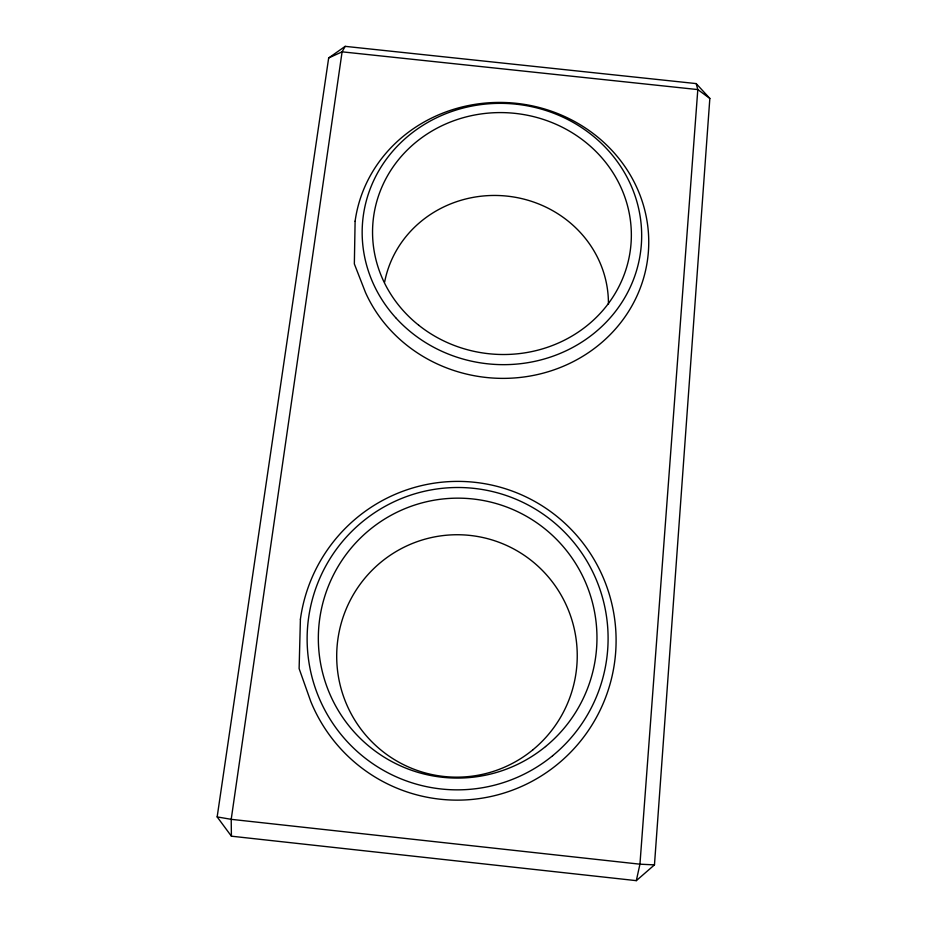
<?xml version="1.0" encoding="UTF-8"?>
<svg xmlns="http://www.w3.org/2000/svg" width="927" height="927" viewBox="0 0 927 927"><rect width="100%" height="100%" fill="white"/><g stroke="black" fill="none" stroke-linecap="round" stroke-linejoin="round"><path stroke-width="1.39" d="M654.462 864.879L709.839 98.447L696.177 83.592L345.18 46.35L328.668 57.972L217.161 816.907L231.402 836.189L636.316 880.65L654.462 864.879L639.943 864.184L231.205 819.329L217.161 816.907M636.316 880.65L639.943 864.184L697.811 89.583L696.177 83.592M345.18 46.35L342.098 51.831L231.205 819.329L231.402 836.189M328.668 57.972L342.098 51.831L697.811 89.583L709.839 98.447M384.635 282.075A112.851 106.756 5.1 0 1 506.304 196.037A112.851 106.756 5.1 0 1 608.425 304.334M355.111 221.205L354.346 263.917L365.481 292.469A147.486 137.891 5.1 0 0 601.472 342.758A147.486 137.891 5.1 0 0 568.854 118.517A147.486 137.891 5.1 0 0 355.111 221.205M300.406 619.236L299.12 668.599L310.8 701.554A159.398 158.563 -79.9 0 0 564.149 758.529A159.398 158.563 -79.9 0 0 531.472 499.653A159.398 158.563 -79.9 0 0 300.406 619.236M545.539 746.559A139.989 139.293 -79.5 0 0 507.324 507.266A139.989 139.293 -79.5 0 0 320.093 660.522A139.989 139.293 -79.5 0 0 545.539 746.559M395.655 317.66A139.826 130.58 5.1 0 0 633.662 279.085A139.826 130.58 5.1 0 0 476.42 105.261A139.826 130.58 5.1 0 0 395.655 317.66M532.747 749.908A121.228 120.255 -82.2 0 0 499.966 542.654A121.228 120.255 -82.2 0 0 338.193 675.273A121.228 120.255 -82.2 0 0 532.747 749.908M552.596 755.76A151.194 150.452 -79.5 0 0 511.183 497.312A151.194 150.452 -79.5 0 0 309.039 662.967A151.194 150.452 -79.5 0 0 552.596 755.76M418.622 325.145A129.467 120.892 5.1 0 0 629.352 256.176A129.467 120.892 5.1 0 0 457.88 119.328A129.467 120.892 5.1 0 0 418.622 325.145"/></g></svg>
